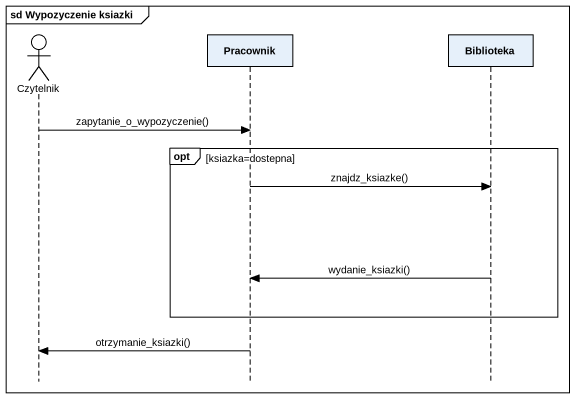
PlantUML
@startuml
mainframe sd Wypozyczenie ksiazki
hide footbox
actor Czytelnik
participant Pracownik
participant Biblioteka

Czytelnik -> Pracownik : zapytanie_o_wypozyczenie()
opt ksiazka=dostepna
  Pracownik -> Biblioteka : znajdz_ksiazke()
  Biblioteka -> Pracownik : wydanie_ksiazki()
end
Pracownik -> Czytelnik : otrzymanie_ksiazki()
@enduml
